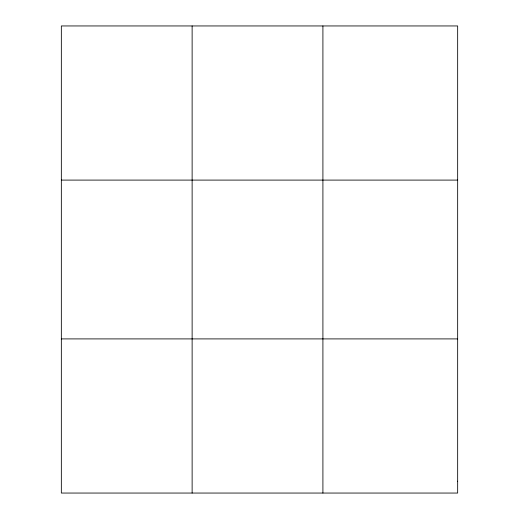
<?xml version="1.0" encoding="UTF-8"?>
<svg xmlns="http://www.w3.org/2000/svg" width="519" height="519" viewBox="0 0 519 519"><rect width="100%" height="100%" fill="white"/><g stroke="black" fill="none" stroke-linecap="round" stroke-linejoin="round"><path stroke-width="0.78" d="M192.127 493.05L192.127 25.95M322.909 493.05L322.909 25.95M61.339 180.093L457.661 180.093M61.339 338.907L457.661 338.907M457.661 481.191L457.661 493.05L61.339 493.05L61.339 25.95L457.661 25.95L457.661 481.191"/></g></svg>
